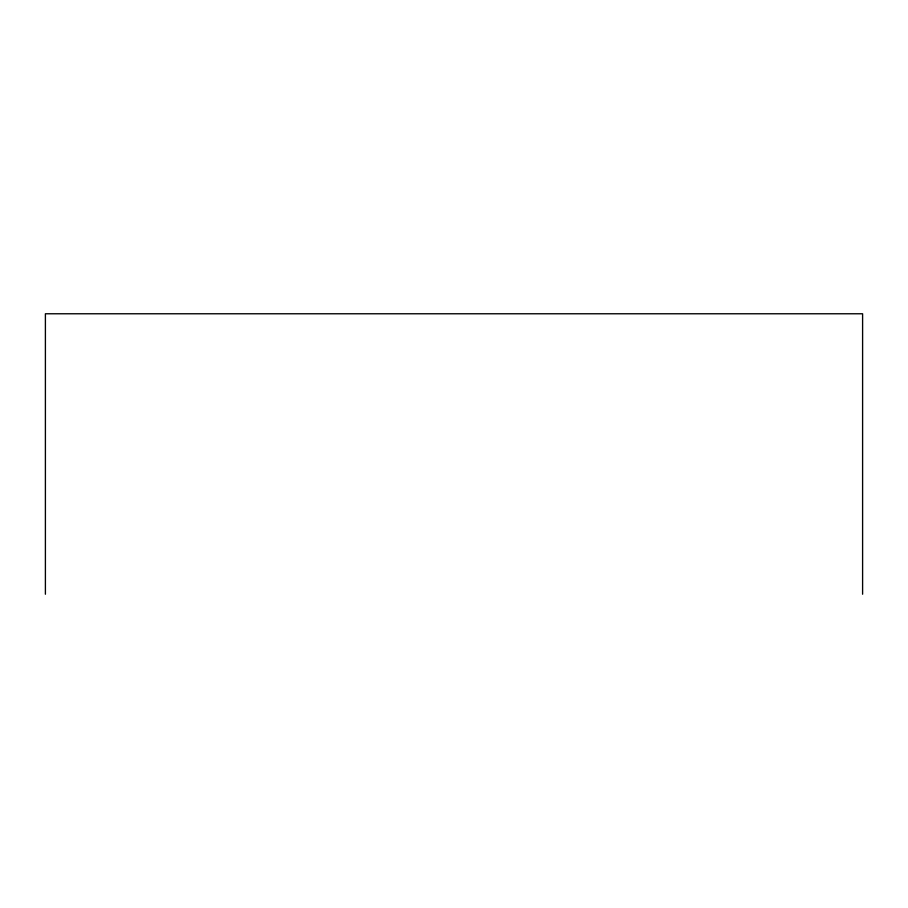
<?xml version="1.0" encoding="UTF-8"?>
<svg xmlns="http://www.w3.org/2000/svg" width="908" height="908" viewBox="0 0 908 908"><rect width="100%" height="100%" fill="white"/><g stroke="black" fill="none" stroke-linecap="round" stroke-linejoin="round"><path stroke-width="1.36" d="M862.6 594.229L862.6 313.771L45.4 313.771L45.4 594.229"/></g></svg>
